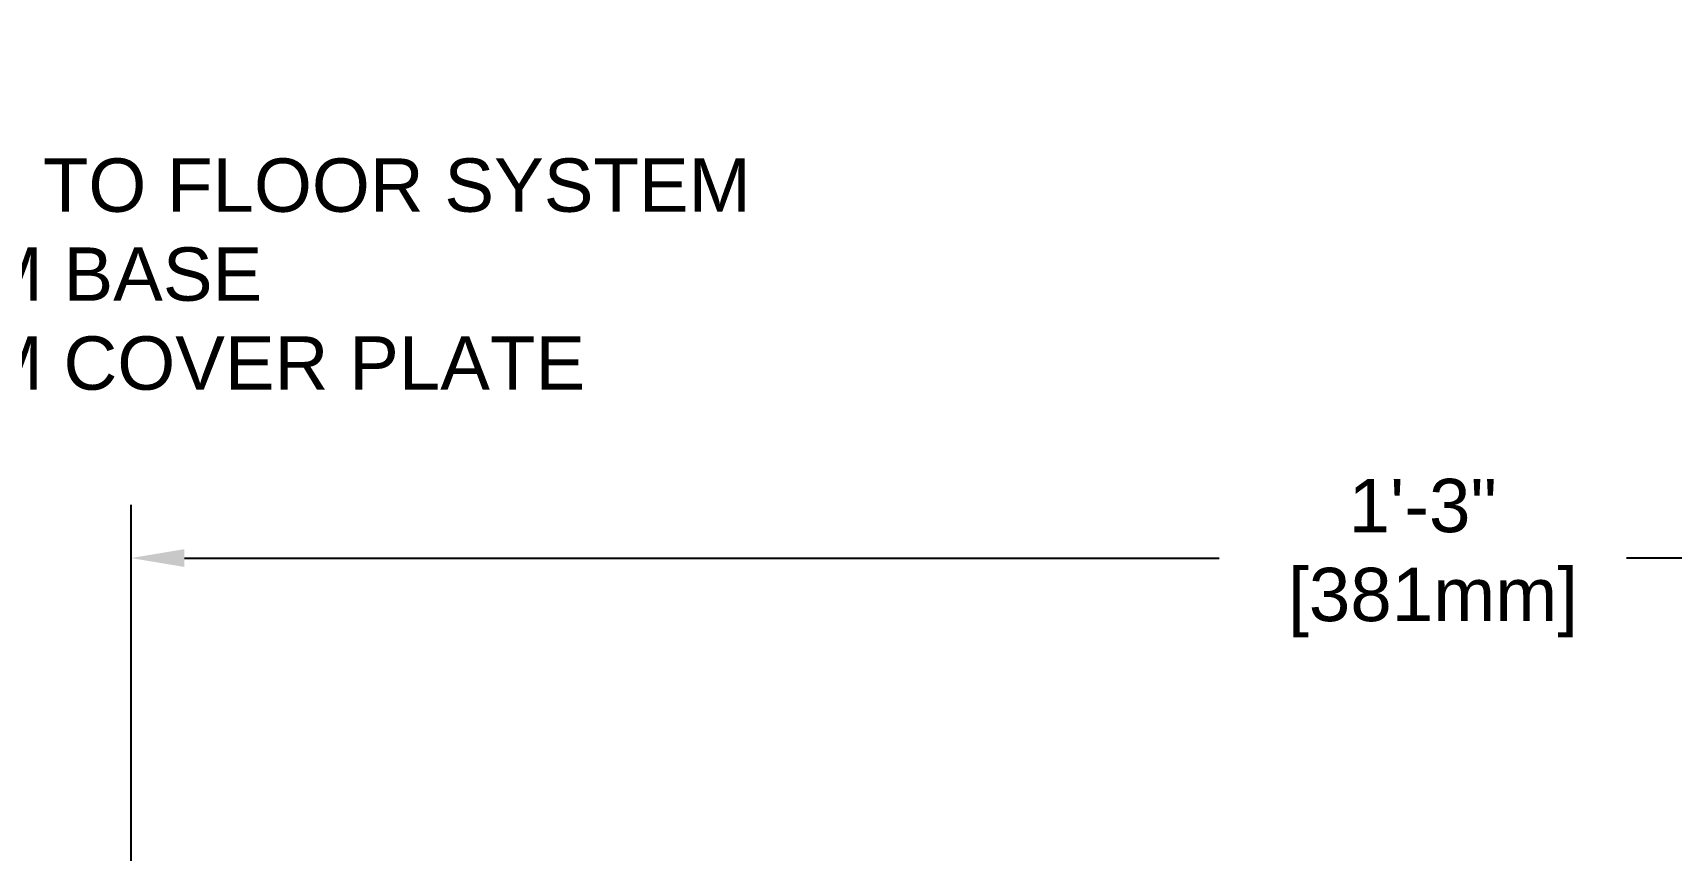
# Model space of a CAD drawing. Header units: inches. Extents: x 0.1 to 52.8, y 2 to 15.4.
# Drawn here: x 5.06 to 14.66, y 10.63 to 15.41 of the extents above; entities that cross this region are included whole.
import ezdxf

# ---------------------------------------------------------------- set-up
doc = ezdxf.new("R2010")
doc.units = ezdxf.units.IN
doc.header["$MEASUREMENT"] = 0
doc.layers.add('Dimensions', color=3, linetype='Continuous')
doc.layers.add('Text', color=2, linetype='Continuous')
doc.styles.add('Arial', font='arial.ttf')
doc.dimstyles.new('Arial', dxfattribs={"dimtxt": 0.3125, "dimasz": 0.3125, "dimexe": 0.3125, "dimexo": 0.3125, "dimgap": 0.3125, "dimtad": 0, "dimtih": 1, "dimtoh": 1, "dimdec": 4, "dimzin": 0, "dimdsep": 46, "dimlunit": 4, "dimtxsty": 'Arial', "dimcen": 0.09, "dimadec": 0, "dimazin": 0, "dimtfac": 1, "dimtdec": 4, "dimtofl": 0, "dimtmove": 0, "dimatfit": 3, "dimfxl": 0, "dimfrac": 2, "dimtolj": 1, "dimtzin": 0, "dimarcsym": 0})

# ---------------------------------------------------------------- blocks, each defined once
blk = doc.blocks.new('*D4')
at = {"layer": 'Defpoints', "color": 0}
for p in [(20.6353, 12.339), (5.6353, 8.1205), (20.6353, 8.1205)]:
    blk.add_point(p, dxfattribs=at)
at = {"layer": 'Dimensions', "color": 0, "lineweight": -2}
for p, q in [((5.6353, 8.433), (5.6353, 12.6515)), ((20.6353, 8.433), (20.6353, 12.6515)), ((5.9478, 12.339), (12.01, 12.339)), ((20.3228, 12.339), (14.3966, 12.339))]:
    blk.add_line(p, q, dxfattribs=at)
at = {"layer": 'Dimensions', "color": 0}
for points in [[(5.9478, 12.3911), (5.9478, 12.2869), (5.6353, 12.339)], [(20.3228, 12.3911), (20.3228, 12.2869), (20.6353, 12.339)]]:
    blk.add_solid(points, dxfattribs=at)
at = {"layer": 'Dimensions', "color": 0, "insert": (13.2033, 12.339), "char_height": 0.3125, "attachment_point": 5, "style": 'Arial'}
blk.add_mtext('\\A1;1\'-3"\\P [381mm]', dxfattribs=at)

msp = doc.modelspace()

# ---------------------------------------------------------------- texts
at = {"layer": 'Text', "insert": (0.14629, 15.40843), "char_height": 0.4375, "width": 9.625, "attachment_point": 1, "style": 'Arial'}
msp.add_mtext('{\\LRDA-10\\P\\H0.7143x;\\lALL ALUMINUM FLOOR TO FLOOR SYSTEM MILL FINISH ALUMINUM BASE \\PMILL FINISH ALUMINUM COVER PLATE \\P50% MOVEMENT}', dxfattribs=at)

# ---------------------------------------------------------------- dimensions: what is measured, and where the dimension line sits
at = {"layer": 'Dimensions'}
dim = msp.add_linear_dim(base=(20.6353, 12.33898), p1=(5.6353, 8.1205), p2=(20.6353, 8.1205), dimstyle='Arial', override={"dimpost": '\\X'}, dxfattribs=at)
dim.commit()
dim.dimension.update_dxf_attribs({"geometry": '*D4', "text_midpoint": (13.20327, 12.33898), "dimtype": 160})

doc.saveas('drawing.dxf')
